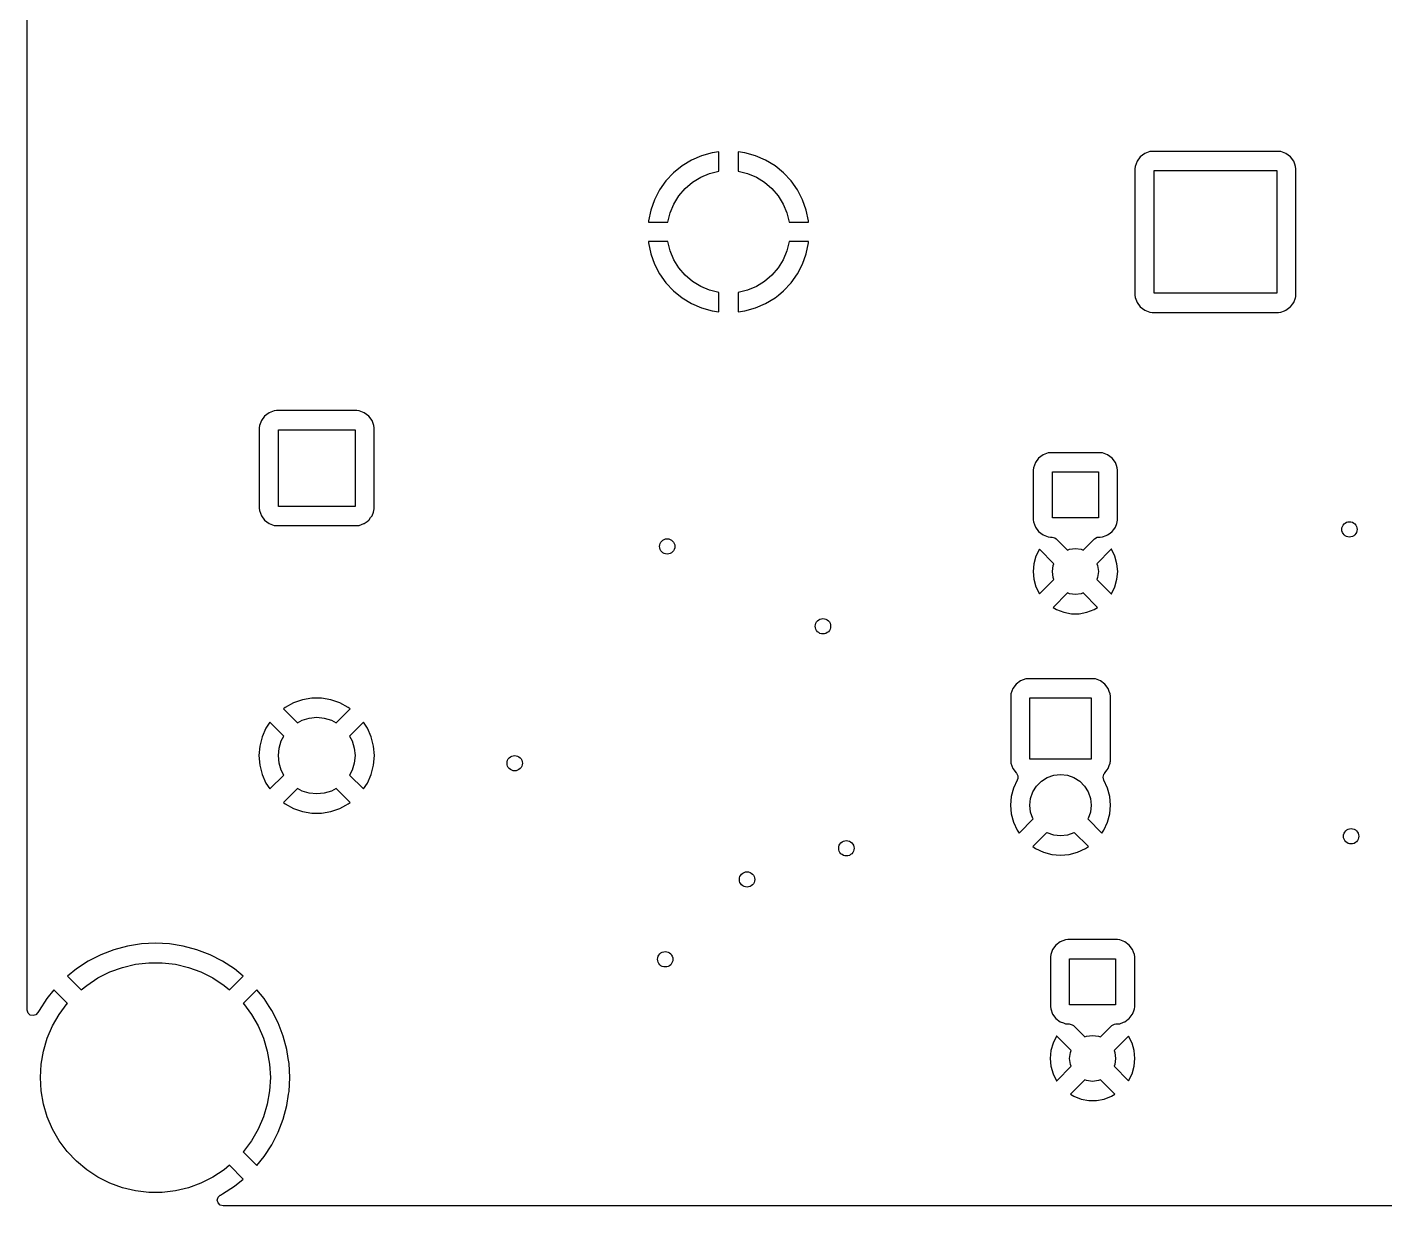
# Model space of a CAD drawing. Extents: x 44 to 146, y -87 to -25.
# Drawn here: x 43.75 to 79.17, y -86.75 to -56 of the extents above; entities that cross this region are included whole.
import ezdxf

# ---------------------------------------------------------------- set-up
doc = ezdxf.new("R2010")
doc.units = 0
doc.layers.add('BLACK', color=7, linetype='CONTINUOUS')

msp = doc.modelspace()

# ---------------------------------------------------------------- linework, layer by layer
at = {"layer": 'BLACK', "linetype": 'CONTINUOUS'}
for p, q in [((43.7545, -61.591), (43.7545, -51.968401)), ((61.083807, -59.472083), (60.838341, -59.621354)), ((61.347311, -59.357628), (61.083807, -59.472083)), ((61.623948, -59.280118), (61.347311, -59.357628)), ((61.8022, -59.255617), (61.623948, -59.280118)), ((61.8022, -59.760675), (61.8022, -59.255617)), ((62.480451, -59.280118), (62.3022, -59.255617)), ((62.3022, -59.255617), (62.3022, -59.760675)), ((62.757088, -59.357628), (62.480451, -59.280118)), ((63.020592, -59.472083), (62.757088, -59.357628)), ((63.266058, -59.621354), (63.020592, -59.472083)), ((72.708402, -59.49867), (72.658108, -59.633517)), ((72.708404, -59.498666), (72.708402, -59.49867)), ((72.794652, -59.383455), (72.708404, -59.498666)), ((72.794655, -59.383452), (72.794652, -59.383455)), ((72.909866, -59.297204), (72.794655, -59.383452)), ((72.90987, -59.297202), (72.909866, -59.297204)), ((73.044715, -59.246909), (72.90987, -59.297202)), ((73.044721, -59.246908), (73.044715, -59.246909)), ((73.104311, -59.240502), (73.044721, -59.246908)), ((73.104336, -59.2405), (73.104311, -59.240502)), ((76.400076, -59.2405), (73.104336, -59.2405)), ((76.459682, -59.246908), (76.400076, -59.2405)), ((76.594529, -59.297202), (76.459682, -59.246908)), ((76.594533, -59.297204), (76.594529, -59.297202)), ((76.709744, -59.383452), (76.594533, -59.297204)), ((76.709747, -59.383455), (76.709744, -59.383452)), ((76.795995, -59.498666), (76.709747, -59.383455)), ((76.795997, -59.49867), (76.795995, -59.498666)), ((76.825321, -59.577294), (76.795997, -59.49867)), ((60.615485, -59.802661), (60.419397, -60.012622)), ((60.61549, -59.802656), (60.615485, -59.802661)), ((60.838338, -59.621356), (60.61549, -59.802656)), ((60.838341, -59.621354), (60.838338, -59.621356)), ((61.325815, -59.91539), (61.557773, -59.81931)), ((61.557773, -59.81931), (61.801905, -59.760699)), ((61.801905, -59.760699), (61.8022, -59.760675)), ((62.3022, -59.760675), (62.302495, -59.760699)), ((62.302495, -59.760699), (62.546627, -59.81931)), ((62.546627, -59.81931), (62.778585, -59.91539)), ((63.266061, -59.621356), (63.266058, -59.621354)), ((63.488909, -59.802656), (63.266061, -59.621356)), ((63.488914, -59.802661), (63.488909, -59.802656)), ((63.685002, -60.012622), (63.488914, -59.802661)), ((72.658108, -59.633517), (72.6517, -59.693114)), ((72.6517, -59.693114), (72.6517, -62.988863)), ((73.1522, -62.941), (73.1522, -59.741)), ((73.1522, -59.741), (76.3522, -59.741)), ((76.3522, -59.741), (76.3522, -62.941)), ((76.846291, -59.633517), (76.825321, -59.577294)), ((76.852699, -59.693128), (76.846291, -59.633517)), ((76.8527, -62.988873), (76.852699, -59.693128)), ((60.419395, -60.012624), (60.253733, -60.247313)), ((60.419397, -60.012622), (60.419395, -60.012624)), ((60.757773, -60.400544), (60.920829, -60.209629)), ((60.920829, -60.209629), (61.111744, -60.046573)), ((61.111744, -60.046573), (61.325815, -59.91539)), ((62.778585, -59.91539), (62.992656, -60.046573)), ((62.992656, -60.046573), (63.183571, -60.209629)), ((63.183571, -60.209629), (63.346627, -60.400544)), ((63.685004, -60.012624), (63.685002, -60.012622)), ((63.850666, -60.247313), (63.685004, -60.012624)), ((60.121557, -60.5024), (60.025346, -60.773111)), ((60.253729, -60.247319), (60.121557, -60.5024)), ((60.253733, -60.247313), (60.253729, -60.247319)), ((60.62659, -60.614615), (60.757773, -60.400544)), ((63.346627, -60.400544), (63.47781, -60.614615)), ((63.85067, -60.247319), (63.850666, -60.247313)), ((63.982842, -60.5024), (63.85067, -60.247319)), ((64.079053, -60.773111), (63.982842, -60.5024)), ((60.025346, -60.773111), (59.9669, -61.054365)), ((60.471899, -61.090705), (60.53051, -60.846573)), ((60.53051, -60.846573), (60.62659, -60.614615)), ((63.47781, -60.614615), (63.57389, -60.846573)), ((63.57389, -60.846573), (63.632501, -61.090705)), ((64.137499, -61.054365), (64.079053, -60.773111)), ((59.966898, -61.054381), (59.964393, -61.091)), ((59.964393, -61.091), (60.471876, -61.091)), ((59.9669, -61.054365), (59.966898, -61.054381)), ((60.471876, -61.091), (60.471899, -61.090705)), ((63.632501, -61.090705), (63.632524, -61.091)), ((63.632524, -61.091), (64.140006, -61.091)), ((64.137501, -61.054381), (64.137499, -61.054365)), ((64.140006, -61.091), (64.137501, -61.054381)), ((43.7545, -68.550186), (43.7545, -61.591)), ((60.471876, -61.591), (59.964393, -61.591)), ((59.964393, -61.591), (59.966898, -61.627618)), ((59.966898, -61.627618), (59.9669, -61.627634)), ((59.9669, -61.627634), (60.025346, -61.908888)), ((60.471899, -61.591295), (60.471876, -61.591)), ((60.53051, -61.835427), (60.471899, -61.591295)), ((63.632501, -61.591295), (63.57389, -61.835427)), ((63.632524, -61.591), (63.632501, -61.591295)), ((64.140007, -61.591), (63.632524, -61.591)), ((64.079053, -61.908888), (64.137499, -61.627634)), ((64.137499, -61.627634), (64.137501, -61.627618)), ((64.137501, -61.627618), (64.140007, -61.591)), ((60.025346, -61.908888), (60.121557, -62.179599)), ((60.62659, -62.067385), (60.53051, -61.835427)), ((63.57389, -61.835427), (63.47781, -62.067385)), ((63.982842, -62.179599), (64.079053, -61.908888)), ((60.121557, -62.179599), (60.253729, -62.43468)), ((60.757773, -62.281456), (60.62659, -62.067385)), ((60.920829, -62.472371), (60.757773, -62.281456)), ((63.346627, -62.281456), (63.183571, -62.472371)), ((63.47781, -62.067385), (63.346627, -62.281456)), ((63.85067, -62.43468), (63.982842, -62.179599)), ((60.253729, -62.43468), (60.253733, -62.434686)), ((60.253733, -62.434686), (60.419395, -62.669375)), ((60.419395, -62.669375), (60.419397, -62.669377)), ((60.419397, -62.669377), (60.615485, -62.879338)), ((61.111744, -62.635427), (60.920829, -62.472371)), ((61.325815, -62.76661), (61.111744, -62.635427)), ((62.992656, -62.635427), (62.778585, -62.76661)), ((63.183571, -62.472371), (62.992656, -62.635427)), ((63.488914, -62.879338), (63.685002, -62.669377)), ((63.685002, -62.669377), (63.685004, -62.669375)), ((63.685004, -62.669375), (63.850666, -62.434686)), ((63.850666, -62.434686), (63.85067, -62.43468)), ((60.615485, -62.879338), (60.61549, -62.879343)), ((60.61549, -62.879343), (60.838338, -63.060643)), ((61.557773, -62.86269), (61.325815, -62.76661)), ((61.801905, -62.921301), (61.557773, -62.86269)), ((61.8022, -62.921324), (61.801905, -62.921301)), ((61.8022, -63.426381), (61.8022, -62.921324)), ((62.302495, -62.921301), (62.3022, -62.921324)), ((62.3022, -62.921324), (62.3022, -63.42638)), ((62.546627, -62.86269), (62.302495, -62.921301)), ((62.778585, -62.76661), (62.546627, -62.86269)), ((63.266061, -63.060643), (63.354291, -62.988863)), ((63.354291, -62.988863), (63.488909, -62.879343)), ((63.488909, -62.879343), (63.488914, -62.879338)), ((72.6517, -62.988863), (72.651702, -62.988888)), ((72.651702, -62.988888), (72.658108, -63.048478)), ((76.3522, -62.941), (73.1522, -62.941)), ((76.846291, -63.048483), (76.848218, -63.030564)), ((76.848218, -63.030564), (76.852699, -62.988885)), ((76.852699, -62.988882), (76.8527, -62.988873)), ((76.852699, -62.988885), (76.852699, -62.988882)), ((60.838338, -63.060643), (60.838341, -63.060645)), ((60.838341, -63.060645), (61.083807, -63.209916)), ((61.083807, -63.209916), (61.347311, -63.324371)), ((61.347311, -63.324371), (61.623948, -63.401881)), ((62.480452, -63.401881), (62.757088, -63.324371)), ((62.757088, -63.324371), (63.020592, -63.209916)), ((63.020592, -63.209916), (63.266058, -63.060645)), ((63.266058, -63.060645), (63.266061, -63.060643)), ((72.658108, -63.048478), (72.658109, -63.048484)), ((72.658109, -63.048484), (72.708402, -63.183329)), ((72.708402, -63.183329), (72.708404, -63.183333)), ((72.708404, -63.183333), (72.794652, -63.298544)), ((72.794652, -63.298544), (72.794655, -63.298547)), ((72.794655, -63.298547), (72.909866, -63.384795)), ((72.909866, -63.384795), (72.90987, -63.384797)), ((72.90987, -63.384797), (73.044717, -63.435091)), ((76.459683, -63.435091), (76.555647, -63.399298)), ((76.555647, -63.399298), (76.594529, -63.384797)), ((76.594529, -63.384797), (76.594533, -63.384795)), ((76.594533, -63.384795), (76.698888, -63.306674)), ((76.698888, -63.306674), (76.709746, -63.298546)), ((76.709746, -63.298546), (76.766742, -63.222409)), ((76.766742, -63.222409), (76.795995, -63.183333)), ((76.795995, -63.183333), (76.795997, -63.183329)), ((76.795997, -63.183329), (76.841755, -63.060645)), ((76.841755, -63.060645), (76.846291, -63.048483)), ((61.623948, -63.401881), (61.623946, -63.401881)), ((61.623946, -63.401881), (61.8022, -63.426381)), ((62.3022, -63.42638), (62.480452, -63.401881)), ((73.044717, -63.435091), (73.104314, -63.441499)), ((73.104314, -63.441499), (73.104318, -63.441499)), ((73.104318, -63.441499), (73.104327, -63.4415)), ((73.104327, -63.4415), (76.400072, -63.441499)), ((76.400072, -63.441499), (76.459683, -63.435091)), ((49.950452, -66.144778), (49.864204, -66.259989)), ((49.950455, -66.144775), (49.950452, -66.144778)), ((50.065666, -66.058527), (49.950455, -66.144775)), ((50.06567, -66.058525), (50.065666, -66.058527)), ((50.200515, -66.008232), (50.06567, -66.058525)), ((50.200521, -66.008231), (50.200515, -66.008232)), ((50.260111, -66.001825), (50.200521, -66.008231)), ((50.260136, -66.001823), (50.260111, -66.001825)), ((52.355876, -66.001823), (50.260136, -66.001823)), ((52.415482, -66.008231), (52.355876, -66.001823)), ((52.550329, -66.058525), (52.415482, -66.008231)), ((52.550333, -66.058527), (52.550329, -66.058525)), ((52.665544, -66.144775), (52.550333, -66.058527)), ((52.665547, -66.144778), (52.665544, -66.144775)), ((52.751795, -66.259989), (52.665547, -66.144778)), ((49.813908, -66.39484), (49.8075, -66.454437)), ((49.8075, -66.454437), (49.8075, -68.550186)), ((49.864202, -66.259993), (49.813908, -66.39484)), ((49.864204, -66.259989), (49.864202, -66.259993)), ((50.308, -68.502323), (50.308, -66.502323)), ((50.308, -66.502323), (52.308, -66.502323)), ((52.308, -66.502323), (52.308, -68.502323)), ((52.751797, -66.259993), (52.751795, -66.259989)), ((52.770192, -66.309314), (52.751797, -66.259993)), ((52.802091, -66.39484), (52.770192, -66.309314)), ((52.808499, -66.454451), (52.802091, -66.39484)), ((52.8085, -68.550196), (52.808499, -66.454451)), ((70.142452, -67.242455), (70.056204, -67.357666)), ((70.142455, -67.242452), (70.142452, -67.242455)), ((70.257666, -67.156204), (70.142455, -67.242452)), ((70.25767, -67.156202), (70.257666, -67.156204)), ((70.392515, -67.105909), (70.25767, -67.156202)), ((70.392521, -67.105908), (70.392515, -67.105909)), ((70.452111, -67.099502), (70.392521, -67.105908)), ((70.452136, -67.0995), (70.452111, -67.099502)), ((71.747876, -67.0995), (70.452136, -67.0995)), ((71.807482, -67.105908), (71.747876, -67.0995)), ((71.942329, -67.156202), (71.807482, -67.105908)), ((71.942333, -67.156204), (71.942329, -67.156202)), ((72.057544, -67.242452), (71.942333, -67.156204)), ((72.057547, -67.242455), (72.057544, -67.242452)), ((72.143795, -67.357666), (72.057547, -67.242455)), ((70.005908, -67.492517), (69.9995, -67.552114)), ((69.9995, -67.552114), (69.9995, -68.847863)), ((70.056202, -67.35767), (70.005908, -67.492517)), ((70.056204, -67.357666), (70.056202, -67.35767)), ((70.5, -68.8), (70.5, -67.6)), ((70.5, -67.6), (71.7, -67.6)), ((71.7, -67.6), (71.7, -68.8)), ((72.143797, -67.35767), (72.143795, -67.357666)), ((72.173774, -67.438044), (72.143797, -67.35767)), ((72.194091, -67.492517), (72.173774, -67.438044)), ((72.200499, -67.552128), (72.194091, -67.492517)), ((72.2005, -68.847873), (72.200499, -67.552128)), ((43.7545, -70.200004), (43.7545, -68.550186)), ((49.8075, -68.550186), (49.807502, -68.550211)), ((49.807502, -68.550211), (49.813908, -68.609801)), ((49.813908, -68.609801), (49.813909, -68.609807)), ((49.813909, -68.609807), (49.864202, -68.744652)), ((52.308, -68.502323), (50.308, -68.502323)), ((52.751797, -68.744652), (52.787943, -68.647738)), ((52.787943, -68.647738), (52.802091, -68.609806)), ((52.802091, -68.609806), (52.806599, -68.567878)), ((52.806599, -68.567878), (52.808499, -68.550208)), ((52.808499, -68.550205), (52.8085, -68.550196)), ((52.808499, -68.550208), (52.808499, -68.550205)), ((49.864202, -68.744652), (49.864204, -68.744656)), ((49.864204, -68.744656), (49.950452, -68.859867)), ((49.950452, -68.859867), (49.950455, -68.85987)), ((49.950455, -68.85987), (50.065666, -68.946118)), ((50.065666, -68.946118), (50.06567, -68.94612)), ((50.06567, -68.94612), (50.200517, -68.996414)), ((50.200517, -68.996414), (50.260114, -69.002822)), ((50.260114, -69.002822), (50.260118, -69.002822)), ((50.260118, -69.002822), (50.260127, -69.002823)), ((50.260127, -69.002823), (52.355872, -69.002822)), ((52.355872, -69.002822), (52.415483, -68.996414)), ((52.415483, -68.996414), (52.539679, -68.950092)), ((52.539679, -68.950092), (52.550329, -68.94612)), ((52.550329, -68.94612), (52.550333, -68.946118)), ((52.550333, -68.946118), (52.621946, -68.892508)), ((52.621946, -68.892508), (52.665546, -68.859869)), ((52.665546, -68.859869), (52.674534, -68.847863)), ((52.674534, -68.847863), (52.714568, -68.794384)), ((52.714568, -68.794384), (52.751795, -68.744656)), ((52.751795, -68.744656), (52.751797, -68.744652)), ((69.9995, -68.847863), (69.999502, -68.847888)), ((69.999502, -68.847888), (70.005908, -68.907478)), ((70.005908, -68.907478), (70.005909, -68.907484)), ((70.005909, -68.907484), (70.056202, -69.042329)), ((70.056202, -69.042329), (70.056204, -69.042333)), ((70.056204, -69.042333), (70.142452, -69.157544)), ((71.7, -68.8), (70.5, -68.8)), ((72.101216, -69.099211), (72.143795, -69.042333)), ((72.143795, -69.042333), (72.143797, -69.042329)), ((72.143797, -69.042329), (72.179681, -68.946118)), ((72.179681, -68.946118), (72.194091, -68.907483)), ((72.194091, -68.907483), (72.19921, -68.859869)), ((72.19921, -68.859869), (72.200499, -68.847885)), ((72.200499, -68.847882), (72.2005, -68.847873)), ((72.200499, -68.847885), (72.200499, -68.847882)), ((70.142452, -69.157544), (70.142455, -69.157547)), ((70.142455, -69.157547), (70.257666, -69.243795)), ((70.257666, -69.243795), (70.25767, -69.243797)), ((70.25767, -69.243797), (70.387712, -69.292299)), ((70.387712, -69.292299), (70.392517, -69.294091)), ((70.392517, -69.294091), (70.452127, -69.3005)), ((70.452127, -69.3005), (70.492335, -69.300499)), ((70.492335, -69.300499), (70.566832, -69.32046)), ((70.566832, -69.32046), (70.597694, -69.34414)), ((70.597694, -69.34414), (70.894709, -69.641155)), ((71.30529, -69.641155), (71.602306, -69.34414)), ((71.602306, -69.34414), (71.669101, -69.305576)), ((71.669101, -69.305576), (71.707664, -69.300499)), ((71.707664, -69.300499), (71.747872, -69.300499)), ((71.747872, -69.300499), (71.807483, -69.294091)), ((71.807483, -69.294091), (71.903447, -69.258298)), ((71.903447, -69.258298), (71.942329, -69.243797)), ((71.942329, -69.243797), (71.942333, -69.243795)), ((71.942333, -69.243795), (72.007268, -69.195184)), ((72.007268, -69.195184), (72.057546, -69.157546)), ((72.057546, -69.157546), (72.101216, -69.099211)), ((70.16075, -69.618451), (70.069886, -69.80093)), ((70.160758, -69.618437), (70.16075, -69.618451)), ((70.162532, -69.616087), (70.160758, -69.618437)), ((70.162533, -69.616087), (70.162532, -69.616087)), ((70.541155, -69.994709), (70.162533, -69.616087)), ((70.894709, -69.641155), (70.944709, -69.620445)), ((70.944709, -69.620445), (71.1, -69.6)), ((71.1, -69.6), (71.255291, -69.620445)), ((71.255291, -69.620445), (71.30529, -69.641155)), ((72.037466, -69.616087), (71.658844, -69.994708)), ((72.039245, -69.618443), (72.037466, -69.616087)), ((72.130113, -69.80093), (72.039245, -69.618443)), ((70.014096, -69.997014), (69.995287, -70.199995)), ((70.069886, -69.80093), (70.014096, -69.997014)), ((70.5, -70.2), (70.520445, -70.044709)), ((70.520445, -70.044709), (70.541155, -69.994709)), ((71.658844, -69.994708), (71.679555, -70.044709)), ((71.679555, -70.044709), (71.7, -70.2)), ((72.185903, -69.997014), (72.130113, -69.80093)), ((72.204713, -70.199995), (72.185903, -69.997014)), ((43.7545, -71.13424), (43.7545, -70.200004)), ((69.995287, -70.199995), (69.995287, -70.200004)), ((69.995287, -70.200004), (70.014096, -70.402985)), ((70.014096, -70.402985), (70.069885, -70.599064)), ((70.162532, -70.783911), (70.541154, -70.405288)), ((70.520445, -70.355291), (70.5, -70.2)), ((70.541154, -70.405288), (70.520445, -70.355291)), ((71.679555, -70.355291), (71.658844, -70.40529)), ((71.658844, -70.40529), (72.037465, -70.783911)), ((71.7, -70.2), (71.679555, -70.355291)), ((72.130113, -70.599069), (72.185903, -70.402985)), ((72.185903, -70.402985), (72.204713, -70.200004)), ((72.204713, -70.200004), (72.204713, -70.199995)), ((70.069885, -70.599064), (70.160754, -70.781556)), ((70.160754, -70.781556), (70.162532, -70.783911)), ((70.894708, -70.758844), (70.519312, -71.13424)), ((70.944709, -70.779555), (70.894708, -70.758844)), ((71.1, -70.8), (70.944709, -70.779555)), ((71.255291, -70.779555), (71.1, -70.8)), ((71.305291, -70.758844), (71.255291, -70.779555)), ((71.680686, -71.13424), (71.305291, -70.758844)), ((72.037465, -70.783911), (72.037466, -70.783911)), ((72.037466, -70.783911), (72.039241, -70.781561)), ((72.039241, -70.781561), (72.039249, -70.78155)), ((72.039249, -70.78155), (72.130113, -70.599069)), ((43.7545, -75.002324), (43.7545, -71.13424)), ((70.519312, -71.13424), (70.607581, -71.188896)), ((70.607581, -71.188896), (70.797682, -71.262541)), ((71.402317, -71.262541), (71.592413, -71.188897)), ((71.592413, -71.188897), (71.680686, -71.13424)), ((70.797682, -71.262541), (70.998065, -71.299999)), ((70.998065, -71.299999), (70.998073, -71.3)), ((70.998073, -71.3), (71.201927, -71.3)), ((71.201927, -71.3), (71.201934, -71.299999)), ((71.201934, -71.299999), (71.402317, -71.262541)), ((69.469802, -73.25267), (69.419508, -73.387517)), ((69.469804, -73.252666), (69.469802, -73.25267)), ((69.556052, -73.137455), (69.469804, -73.252666)), ((69.556055, -73.137452), (69.556052, -73.137455)), ((69.671266, -73.051204), (69.556055, -73.137452)), ((69.67127, -73.051202), (69.671266, -73.051204)), ((69.806115, -73.000909), (69.67127, -73.051202)), ((69.806121, -73.000908), (69.806115, -73.000909)), ((69.865711, -72.994502), (69.806121, -73.000908)), ((69.865736, -72.9945), (69.865711, -72.994502)), ((71.561476, -72.9945), (69.865736, -72.9945)), ((71.621082, -73.000908), (71.561476, -72.9945)), ((71.755929, -73.051202), (71.621082, -73.000908)), ((71.755933, -73.051204), (71.755929, -73.051202)), ((71.871144, -73.137452), (71.755933, -73.051204)), ((71.871147, -73.137455), (71.871144, -73.137452)), ((71.957395, -73.252666), (71.871147, -73.137455)), ((71.957397, -73.25267), (71.957395, -73.252666)), ((71.985109, -73.326971), (71.957397, -73.25267)), ((50.703393, -73.623954), (50.484763, -73.74227)), ((50.938506, -73.54324), (50.703393, -73.623954)), ((51.183708, -73.502323), (50.938506, -73.54324)), ((51.432291, -73.502323), (51.183708, -73.502323)), ((51.677493, -73.54324), (51.432291, -73.502323)), ((51.912606, -73.623954), (51.677493, -73.54324)), ((52.131231, -73.742267), (51.912606, -73.623954)), ((69.419508, -73.387517), (69.4131, -73.447114)), ((69.4131, -73.447114), (69.4131, -75.142863)), ((69.9136, -75.095), (69.9136, -73.495)), ((69.9136, -73.495), (71.5136, -73.495)), ((71.5136, -73.495), (71.5136, -75.095)), ((72.007691, -73.387517), (71.985109, -73.326971)), ((72.014099, -73.447128), (72.007691, -73.387517)), ((72.0141, -75.142873), (72.014099, -73.447128)), ((50.484763, -73.74227), (50.437942, -73.778711)), ((50.437942, -73.778711), (50.437942, -73.778712)), ((50.437942, -73.778712), (50.803034, -74.143804)), ((50.925317, -74.078443), (51.11291, -74.021538)), ((51.11291, -74.021538), (51.308, -74.002323)), ((51.308, -74.002323), (51.50309, -74.021538)), ((51.50309, -74.021538), (51.690683, -74.078443)), ((51.812963, -74.143803), (52.178056, -73.778712)), ((52.131235, -73.742269), (52.131231, -73.742267)), ((52.178056, -73.778711), (52.131235, -73.742269)), ((52.178056, -73.778712), (52.178056, -73.778711)), ((49.984266, -74.285955), (49.884412, -74.513601)), ((50.084563, -74.132439), (49.984266, -74.285955)), ((50.449481, -74.497357), (50.084563, -74.132439)), ((50.803034, -74.143804), (50.925317, -74.078443)), ((51.690683, -74.078443), (51.812963, -74.143803)), ((52.531434, -74.13244), (52.166517, -74.497356)), ((52.631732, -74.285957), (52.531434, -74.13244)), ((52.631736, -74.285964), (52.631732, -74.285957)), ((52.731587, -74.513601), (52.631736, -74.285964)), ((49.884412, -74.513601), (49.823386, -74.754589)), ((50.327215, -74.807233), (50.38412, -74.61964)), ((50.38412, -74.61964), (50.449481, -74.497357)), ((52.166517, -74.497356), (52.23188, -74.61964)), ((52.23188, -74.61964), (52.288785, -74.807233)), ((52.792613, -74.754589), (52.731587, -74.513601)), ((43.7545, -81.635872), (43.7545, -75.002324)), ((49.823386, -74.754589), (49.802859, -75.002321)), ((49.802859, -75.002321), (49.802859, -75.002324)), ((49.802859, -75.002324), (49.823386, -75.250056)), ((50.308, -75.002323), (50.327215, -74.807233)), ((50.327215, -75.197413), (50.308, -75.002323)), ((52.288785, -74.807233), (52.308, -75.002323)), ((52.308, -75.002323), (52.288785, -75.197413)), ((52.813141, -75.002321), (52.792613, -74.754589)), ((52.792613, -75.250056), (52.813141, -75.002324)), ((52.813141, -75.002324), (52.813141, -75.002321)), ((49.823386, -75.250056), (49.884412, -75.491044)), ((50.38412, -75.385006), (50.327215, -75.197413)), ((50.44948, -75.507286), (50.38412, -75.385006)), ((52.23188, -75.385006), (52.166518, -75.507288)), ((52.288785, -75.197413), (52.23188, -75.385006)), ((52.731587, -75.491044), (52.792613, -75.250056)), ((69.4131, -75.142863), (69.413102, -75.142888)), ((69.413102, -75.142888), (69.419508, -75.202478)), ((69.419508, -75.202478), (69.419509, -75.202484)), ((69.419509, -75.202484), (69.469802, -75.337329)), ((69.469802, -75.337329), (69.469804, -75.337333)), ((69.469804, -75.337333), (69.556052, -75.452544)), ((71.5136, -75.095), (69.9136, -75.095)), ((71.871146, -75.452546), (71.931868, -75.371432)), ((71.931868, -75.371432), (71.957395, -75.337333)), ((71.957395, -75.337333), (71.957397, -75.337329)), ((71.957397, -75.337329), (71.985377, -75.262309)), ((71.985377, -75.262309), (72.007691, -75.202483)), ((72.007691, -75.202483), (72.010731, -75.174211)), ((72.010731, -75.174211), (72.014099, -75.142885)), ((72.014099, -75.142882), (72.0141, -75.142873)), ((72.014099, -75.142885), (72.014099, -75.142882)), ((49.884412, -75.491044), (49.984263, -75.718681)), ((49.984263, -75.718681), (49.984267, -75.718688)), ((49.984267, -75.718688), (50.084563, -75.872204)), ((50.084563, -75.872204), (50.44948, -75.507286)), ((52.166518, -75.507288), (52.531435, -75.872205)), ((52.531435, -75.872204), (52.631728, -75.718697)), ((52.631728, -75.718697), (52.631736, -75.718681)), ((52.631736, -75.718681), (52.731587, -75.491044)), ((69.583467, -75.642512), (69.487333, -75.848674)), ((69.556052, -75.452544), (69.562121, -75.458613)), ((69.562121, -75.458613), (69.600685, -75.525408)), ((69.585807, -75.63846), (69.583467, -75.642512)), ((69.600685, -75.602536), (69.585807, -75.63846)), ((69.600685, -75.525408), (69.600685, -75.602536)), ((69.992825, -75.947893), (70.088135, -75.796208)), ((70.088135, -75.796208), (70.214808, -75.669535)), ((70.214808, -75.669535), (70.366493, -75.574225)), ((70.366493, -75.574225), (70.535583, -75.515058)), ((70.535583, -75.515058), (70.7136, -75.495)), ((70.7136, -75.495), (70.891617, -75.515058)), ((70.891617, -75.515058), (71.060707, -75.574225)), ((71.060707, -75.574225), (71.212392, -75.669535)), ((71.212392, -75.669535), (71.339065, -75.796208)), ((71.339065, -75.796208), (71.434375, -75.947893)), ((71.821437, -75.56397), (71.840722, -75.492)), ((71.841398, -75.63847), (71.821437, -75.56397)), ((71.840722, -75.492), (71.8414, -75.48947)), ((71.843733, -75.642515), (71.841398, -75.63847)), ((71.8414, -75.48947), (71.865082, -75.458609)), ((71.939866, -75.848674), (71.843733, -75.642515)), ((71.865082, -75.458609), (71.871138, -75.452551)), ((71.871138, -75.452551), (71.871146, -75.452546)), ((50.803033, -75.860841), (50.437942, -76.225932)), ((50.925317, -75.926203), (50.803033, -75.860841)), ((51.11291, -75.983108), (50.925317, -75.926203)), ((51.308, -76.002323), (51.11291, -75.983108)), ((51.50309, -75.983108), (51.308, -76.002323)), ((51.690683, -75.926203), (51.50309, -75.983108)), ((51.812965, -75.860841), (51.690683, -75.926203)), ((52.178056, -76.225932), (51.812965, -75.860841)), ((52.531435, -75.872205), (52.531435, -75.872204)), ((69.428459, -76.068393), (69.408634, -76.295)), ((69.487332, -75.848676), (69.428459, -76.068393)), ((69.487333, -75.848674), (69.487332, -75.848676)), ((69.9136, -76.295), (69.933658, -76.116983)), ((69.933658, -76.116983), (69.992825, -75.947893)), ((71.434375, -75.947893), (71.493542, -76.116983)), ((71.493542, -76.116983), (71.5136, -76.295)), ((71.939867, -75.848676), (71.939866, -75.848674)), ((71.99874, -76.068393), (71.939867, -75.848676)), ((72.018565, -76.295), (71.99874, -76.068393)), ((50.437942, -76.225932), (50.437942, -76.225933)), ((50.437942, -76.225933), (50.484766, -76.262377)), ((50.484766, -76.262377), (50.703393, -76.380691)), ((50.703393, -76.380691), (50.938506, -76.461405)), ((50.938506, -76.461405), (51.183708, -76.502322)), ((51.183708, -76.502322), (51.183708, -76.502323)), ((51.183708, -76.502323), (51.432292, -76.502323)), ((51.432291, -76.502322), (51.677493, -76.461405)), ((51.432292, -76.502323), (51.432291, -76.502322)), ((51.677493, -76.461405), (51.912606, -76.380691)), ((51.912606, -76.380691), (52.07095, -76.295)), ((52.07095, -76.295), (52.131233, -76.262377)), ((52.131233, -76.262377), (52.178056, -76.225932)), ((69.408634, -76.295), (69.428459, -76.521606)), ((69.933658, -76.473017), (69.9136, -76.295)), ((69.992825, -76.642107), (69.933658, -76.473017)), ((71.493542, -76.473017), (71.434375, -76.642107)), ((71.5136, -76.295), (71.493542, -76.473017)), ((71.99874, -76.521606), (72.018565, -76.295)), ((69.428459, -76.521606), (69.487332, -76.741323)), ((69.487332, -76.741323), (69.487333, -76.741325)), ((69.487333, -76.741325), (69.583466, -76.947483)), ((69.634573, -77.020471), (70.000585, -76.654457)), ((70.000585, -76.654457), (69.992825, -76.642107)), ((71.434375, -76.642107), (71.426613, -76.65446)), ((71.426613, -76.65446), (71.792624, -77.020471)), ((71.843736, -76.947478), (71.939866, -76.741325)), ((71.939866, -76.741325), (71.939867, -76.741323)), ((71.939867, -76.741323), (71.99874, -76.521606)), ((69.583466, -76.947483), (69.583472, -76.947492)), ((69.583472, -76.947492), (69.634573, -77.020471)), ((70.354139, -77.008012), (69.988126, -77.374025)), ((70.366493, -77.015775), (70.354139, -77.008012)), ((70.535583, -77.074942), (70.366493, -77.015775)), ((70.7136, -77.095), (70.535583, -77.074942)), ((70.891617, -77.074942), (70.7136, -77.095)), ((71.060707, -77.015775), (70.891617, -77.074942)), ((71.07306, -77.008013), (71.060707, -77.015775)), ((71.439071, -77.374024), (71.07306, -77.008013)), ((71.792624, -77.020471), (71.843732, -76.947484)), ((71.843732, -76.947484), (71.843736, -76.947478)), ((69.988126, -77.374025), (70.061109, -77.425129)), ((70.061109, -77.425129), (70.061115, -77.425132)), ((70.061115, -77.425132), (70.267274, -77.521266)), ((70.267274, -77.521266), (70.267276, -77.521267)), ((70.267276, -77.521267), (70.486994, -77.58014)), ((70.940206, -77.58014), (71.159923, -77.521267)), ((71.159923, -77.521267), (71.159925, -77.521266)), ((71.159925, -77.521266), (71.366078, -77.425136)), ((71.366078, -77.425136), (71.366084, -77.425132)), ((71.366084, -77.425132), (71.439071, -77.374024)), ((70.486994, -77.58014), (70.486993, -77.58014)), ((70.486993, -77.58014), (70.7136, -77.599965)), ((70.7136, -77.599965), (70.940206, -77.58014)), ((46.3713, -79.971787), (46.01696, -80.066732)), ((46.371303, -79.971786), (46.3713, -79.971787)), ((46.733653, -79.914396), (46.371303, -79.971786)), ((47.1, -79.895197), (46.733653, -79.914396)), ((47.466346, -79.914396), (47.1, -79.895197)), ((47.828696, -79.971786), (47.466346, -79.914396)), ((47.828699, -79.971787), (47.828696, -79.971786)), ((48.183039, -80.066732), (47.828699, -79.971787)), ((70.592452, -79.942455), (70.506204, -80.057666)), ((70.592455, -79.942452), (70.592452, -79.942455)), ((70.707666, -79.856204), (70.592455, -79.942452)), ((70.70767, -79.856202), (70.707666, -79.856204)), ((70.842515, -79.805909), (70.70767, -79.856202)), ((70.842521, -79.805908), (70.842515, -79.805909)), ((70.902111, -79.799502), (70.842521, -79.805908)), ((70.902136, -79.7995), (70.902111, -79.799502)), ((72.197876, -79.7995), (70.902136, -79.7995)), ((72.257482, -79.805908), (72.197876, -79.7995)), ((72.392329, -79.856202), (72.257482, -79.805908)), ((72.392333, -79.856204), (72.392329, -79.856202)), ((72.507544, -79.942452), (72.392333, -79.856204)), ((72.507547, -79.942455), (72.507544, -79.942452)), ((72.593795, -80.057666), (72.507547, -79.942455)), ((45.347592, -80.364755), (45.039928, -80.564554)), ((45.347605, -80.364748), (45.347592, -80.364755)), ((45.674476, -80.198199), (45.347605, -80.364748)), ((46.01694, -80.066739), (45.674476, -80.198199)), ((46.01696, -80.066732), (46.01694, -80.066739)), ((48.183059, -80.066739), (48.183039, -80.066732)), ((48.525518, -80.198197), (48.183059, -80.066739)), ((48.525542, -80.198208), (48.525518, -80.198197)), ((48.852388, -80.364744), (48.525542, -80.198208)), ((48.852408, -80.364755), (48.852388, -80.364744)), ((49.160071, -80.564554), (48.852408, -80.364755)), ((70.455908, -80.192517), (70.4495, -80.252114)), ((70.4495, -80.252114), (70.4495, -81.547863)), ((70.506202, -80.05767), (70.455908, -80.192517)), ((70.506204, -80.057666), (70.506202, -80.05767)), ((70.95, -81.5), (70.95, -80.3)), ((70.95, -80.3), (72.15, -80.3)), ((72.15, -80.3), (72.15, -81.5)), ((72.593797, -80.05767), (72.593795, -80.057666)), ((72.618615, -80.124211), (72.593797, -80.05767)), ((72.644091, -80.192517), (72.618615, -80.124211)), ((72.650499, -80.252128), (72.644091, -80.192517)), ((72.6505, -81.547873), (72.650499, -80.252128)), ((45.039928, -80.564554), (44.80685, -80.753297)), ((44.80685, -80.753297), (45.166421, -81.112868)), ((45.6, -80.801924), (45.911761, -80.645352)), ((45.911761, -80.645352), (46.23959, -80.526031)), ((46.23959, -80.526031), (46.579055, -80.445577)), ((46.579055, -80.445577), (46.925566, -80.405076)), ((46.925566, -80.405076), (47.274434, -80.405076)), ((47.274434, -80.405076), (47.620945, -80.445577)), ((47.620945, -80.445577), (47.96041, -80.526031)), ((47.96041, -80.526031), (48.288239, -80.645352)), ((48.288239, -80.645352), (48.6, -80.801924)), ((49.033577, -81.112867), (49.393149, -80.753297)), ((49.393149, -80.753297), (49.160071, -80.564554)), ((44.453297, -81.10685), (44.264554, -81.339928)), ((44.809739, -81.463292), (44.453297, -81.10685)), ((45.166421, -81.112868), (45.308524, -80.99363)), ((45.308524, -80.99363), (45.6, -80.801924)), ((48.6, -80.801924), (48.891476, -80.99363)), ((48.891476, -80.99363), (49.033577, -81.112867)), ((49.746701, -81.10685), (49.390259, -81.463291)), ((49.935445, -81.339928), (49.746701, -81.10685)), ((44.264554, -81.339928), (44.064755, -81.647592)), ((44.801867, -81.471637), (44.809739, -81.463292)), ((49.390259, -81.463291), (49.398133, -81.471637)), ((50.070479, -81.547863), (49.935445, -81.339928)), ((43.754704, -81.64367), (43.7545, -81.635872)), ((43.778538, -81.717023), (43.754704, -81.64367)), ((43.835855, -81.768632), (43.778538, -81.717023)), ((43.911298, -81.784668), (43.835855, -81.768632)), ((43.984651, -81.760834), (43.911298, -81.784668)), ((44.03626, -81.703517), (43.984651, -81.760834)), ((44.064748, -81.647605), (44.03626, -81.703517)), ((44.064755, -81.647592), (44.064748, -81.647605)), ((44.419102, -82.053602), (44.593537, -81.751473)), ((44.593537, -81.751473), (44.801867, -81.471637)), ((49.398133, -81.471637), (49.606463, -81.751473)), ((49.606463, -81.751473), (49.780898, -82.053602)), ((50.135244, -81.647592), (50.070479, -81.547863)), ((50.135251, -81.647605), (50.135244, -81.647592)), ((50.3018, -81.974476), (50.135251, -81.647605)), ((70.4495, -81.547863), (70.449502, -81.547888)), ((70.449502, -81.547888), (70.455908, -81.607478)), ((70.455908, -81.607478), (70.455909, -81.607484)), ((70.455909, -81.607484), (70.506202, -81.742329)), ((70.506202, -81.742329), (70.506204, -81.742333)), ((70.506204, -81.742333), (70.592452, -81.857544)), ((72.15, -81.5), (70.95, -81.5)), ((72.507546, -81.857546), (72.585989, -81.75276)), ((72.585989, -81.75276), (72.593795, -81.742333)), ((72.593795, -81.742333), (72.593797, -81.742329)), ((72.593797, -81.742329), (72.624581, -81.659791)), ((72.624581, -81.659791), (72.644091, -81.607483)), ((72.644091, -81.607483), (72.64961, -81.556151)), ((72.64961, -81.556151), (72.650499, -81.547885)), ((72.650499, -81.547882), (72.6505, -81.547873)), ((72.650499, -81.547885), (72.650499, -81.547882)), ((44.280922, -82.37394), (44.419102, -82.053602)), ((49.780898, -82.053602), (49.919078, -82.37394)), ((50.43326, -82.31694), (50.3018, -81.974476)), ((70.592452, -81.857544), (70.592455, -81.857547)), ((70.592455, -81.857547), (70.707666, -81.943795)), ((70.707666, -81.943795), (70.70767, -81.943797)), ((70.70767, -81.943797), (70.789926, -81.974476)), ((70.789926, -81.974476), (70.842517, -81.994091)), ((70.842517, -81.994091), (70.902127, -82.0005)), ((70.902127, -82.0005), (70.942335, -82.000499)), ((70.942335, -82.000499), (71.016832, -82.02046)), ((71.016832, -82.02046), (71.047694, -82.04414)), ((71.047694, -82.04414), (71.344709, -82.341155)), ((71.75529, -82.341155), (72.052306, -82.04414)), ((72.052306, -82.04414), (72.119101, -82.005576)), ((72.119101, -82.005576), (72.157664, -82.000499)), ((72.157664, -82.000499), (72.197872, -82.000499)), ((72.197872, -82.000499), (72.257483, -81.994091)), ((72.257483, -81.994091), (72.353447, -81.958298)), ((72.353447, -81.958298), (72.392329, -81.943797)), ((72.392329, -81.943797), (72.392333, -81.943795)), ((72.392333, -81.943795), (72.479973, -81.878187)), ((72.479973, -81.878187), (72.507546, -81.857546)), ((44.180865, -82.708152), (44.280922, -82.37394)), ((49.919078, -82.37394), (50.019135, -82.708152)), ((50.433267, -82.31696), (50.43326, -82.31694)), ((50.528212, -82.6713), (50.433267, -82.31696)), ((70.519886, -82.50093), (70.464096, -82.697014)), ((70.61075, -82.318451), (70.519886, -82.50093)), ((70.610758, -82.318437), (70.61075, -82.318451)), ((70.612532, -82.316087), (70.610758, -82.318437)), ((70.612533, -82.316087), (70.612532, -82.316087)), ((70.991155, -82.694709), (70.612533, -82.316087)), ((71.344709, -82.341155), (71.394709, -82.320445)), ((71.394709, -82.320445), (71.55, -82.3)), ((71.55, -82.3), (71.705291, -82.320445)), ((71.705291, -82.320445), (71.75529, -82.341155)), ((72.487466, -82.316087), (72.108844, -82.694708)), ((72.489245, -82.318443), (72.487466, -82.316087)), ((72.580113, -82.50093), (72.489245, -82.318443)), ((72.635903, -82.697014), (72.580113, -82.50093)), ((44.120285, -83.051721), (44.180865, -82.708152)), ((50.019135, -82.708152), (50.079715, -83.051721)), ((50.528213, -82.671303), (50.528212, -82.6713)), ((50.564435, -82.900004), (50.528213, -82.671303)), ((70.464096, -82.697014), (70.445287, -82.899995)), ((70.95, -82.9), (70.970445, -82.744709)), ((70.970445, -82.744709), (70.991155, -82.694709)), ((72.108844, -82.694708), (72.129555, -82.744709)), ((72.129555, -82.744709), (72.15, -82.9)), ((72.654713, -82.899995), (72.635903, -82.697014)), ((44.1, -83.4), (44.120285, -83.051721)), ((50.079715, -83.051721), (50.1, -83.4)), ((50.585603, -83.033653), (50.564435, -82.900004)), ((50.604802, -83.4), (50.585603, -83.033653)), ((70.445287, -82.899995), (70.445287, -82.900004)), ((70.445287, -82.900004), (70.464096, -83.102985)), ((70.464096, -83.102985), (70.519885, -83.299064)), ((70.612533, -83.483912), (70.991154, -83.105289)), ((70.970445, -83.055291), (70.95, -82.9)), ((70.991154, -83.105289), (70.970445, -83.055291)), ((72.129555, -83.055291), (72.108844, -83.10529)), ((72.108844, -83.10529), (72.487465, -83.483911)), ((72.15, -82.9), (72.129555, -83.055291)), ((72.580113, -83.299069), (72.635903, -83.102985)), ((72.635903, -83.102985), (72.654713, -82.900004)), ((72.654713, -82.900004), (72.654713, -82.899995)), ((44.120285, -83.748279), (44.1, -83.4)), ((50.1, -83.4), (50.079715, -83.748279)), ((50.585603, -83.766346), (50.604802, -83.4)), ((70.519885, -83.299064), (70.610754, -83.481556)), ((70.610754, -83.481556), (70.612533, -83.483912)), ((71.344708, -83.458844), (70.969312, -83.83424)), ((71.394709, -83.479555), (71.344708, -83.458844)), ((71.55, -83.5), (71.394709, -83.479555)), ((71.705291, -83.479555), (71.55, -83.5)), ((71.755291, -83.458844), (71.705291, -83.479555)), ((72.130686, -83.83424), (71.755291, -83.458844)), ((72.487465, -83.483911), (72.487466, -83.483911)), ((72.487466, -83.483911), (72.489241, -83.481561)), ((72.489241, -83.481561), (72.489249, -83.48155)), ((72.489249, -83.48155), (72.580113, -83.299069)), ((44.180865, -84.091848), (44.120285, -83.748279)), ((50.079715, -83.748279), (50.019135, -84.091848)), ((50.528213, -84.128696), (50.57485, -83.83424)), ((50.57485, -83.83424), (50.585603, -83.766346)), ((70.969312, -83.83424), (71.057581, -83.888896)), ((71.057581, -83.888896), (71.247682, -83.962541)), ((71.852317, -83.962541), (72.042413, -83.888897)), ((72.042413, -83.888897), (72.130686, -83.83424)), ((44.280922, -84.42606), (44.180865, -84.091848)), ((50.019135, -84.091848), (49.919078, -84.42606)), ((50.433267, -84.483039), (50.528212, -84.128699)), ((50.528212, -84.128699), (50.528213, -84.128696)), ((71.247682, -83.962541), (71.448065, -83.999999)), ((71.448065, -83.999999), (71.448073, -84)), ((71.448073, -84), (71.651927, -84)), ((71.651927, -84), (71.651934, -83.999999)), ((71.651934, -83.999999), (71.852317, -83.962541)), ((44.419102, -84.746398), (44.280922, -84.42606)), ((49.919078, -84.42606), (49.780898, -84.746398)), ((50.301802, -84.825518), (50.43326, -84.483059)), ((50.43326, -84.483059), (50.433267, -84.483039)), ((44.593537, -85.048527), (44.419102, -84.746398)), ((49.780898, -84.746398), (49.606463, -85.048527)), ((50.135255, -85.152388), (50.301791, -84.825542)), ((50.301791, -84.825542), (50.301802, -84.825518)), ((44.801867, -85.328363), (44.593537, -85.048527)), ((45.041275, -85.582121), (44.801867, -85.328363)), ((49.398133, -85.328363), (49.39026, -85.336707)), ((49.39026, -85.336707), (49.746702, -85.693149)), ((49.606463, -85.048527), (49.398133, -85.328363)), ((49.935442, -85.460075), (50.135244, -85.152408)), ((50.135244, -85.152408), (50.135255, -85.152388)), ((45.308524, -85.80637), (45.041275, -85.582121)), ((49.033578, -85.687131), (48.891476, -85.80637)), ((49.393149, -86.046702), (49.033578, -85.687131)), ((49.746702, -85.693148), (49.935439, -85.460079)), ((49.746702, -85.693149), (49.746702, -85.693148)), ((49.935439, -85.460079), (49.935442, -85.460075)), ((45.6, -85.998076), (45.308524, -85.80637)), ((45.911761, -86.154648), (45.6, -85.998076)), ((48.6, -85.998076), (48.288239, -86.154648)), ((48.891476, -85.80637), (48.6, -85.998076)), ((49.160079, -86.235439), (49.393148, -86.046702)), ((49.393148, -86.046702), (49.393149, -86.046702)), ((46.23959, -86.273969), (45.911761, -86.154648)), ((46.579055, -86.354423), (46.23959, -86.273969)), ((46.925566, -86.394924), (46.579055, -86.354423)), ((47.274434, -86.394924), (46.925566, -86.394924)), ((47.620945, -86.354423), (47.274434, -86.394924)), ((47.96041, -86.273969), (47.620945, -86.354423)), ((48.288239, -86.154648), (47.96041, -86.273969)), ((48.852408, -86.435244), (49.160075, -86.235442)), ((49.160075, -86.235442), (49.160079, -86.235439)), ((48.715128, -86.5965), (48.73509, -86.522)), ((48.73509, -86.671), (48.715128, -86.5965)), ((48.73509, -86.522), (48.789628, -86.467462)), ((48.789628, -86.725538), (48.73509, -86.671)), ((48.789628, -86.467462), (48.796484, -86.46374)), ((48.864128, -86.7455), (48.789628, -86.725538)), ((48.796484, -86.46374), (48.852388, -86.435255)), ((48.852388, -86.435255), (48.852408, -86.435244)), ((140.708881, -86.7455), (48.864128, -86.7455))]:
    msp.add_line(p, q, dxfattribs=at)
at = {"layer": 'BLACK'}
for centre in [(78.25, -69.1), (60.452, -69.5452), (64.516, -71.628), (56.4728, -75.2), (78.294, -77.106), (65.1256, -77.4192), (62.5348, -78.232), (60.4012, -80.3148)]:
    msp.add_circle(centre, 0.2, dxfattribs=at)

doc.saveas('drawing.dxf')
